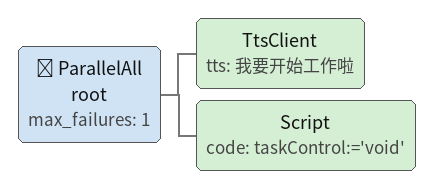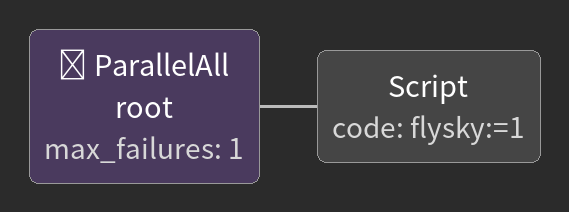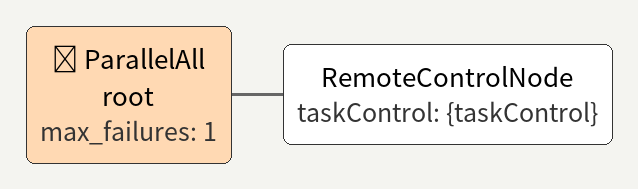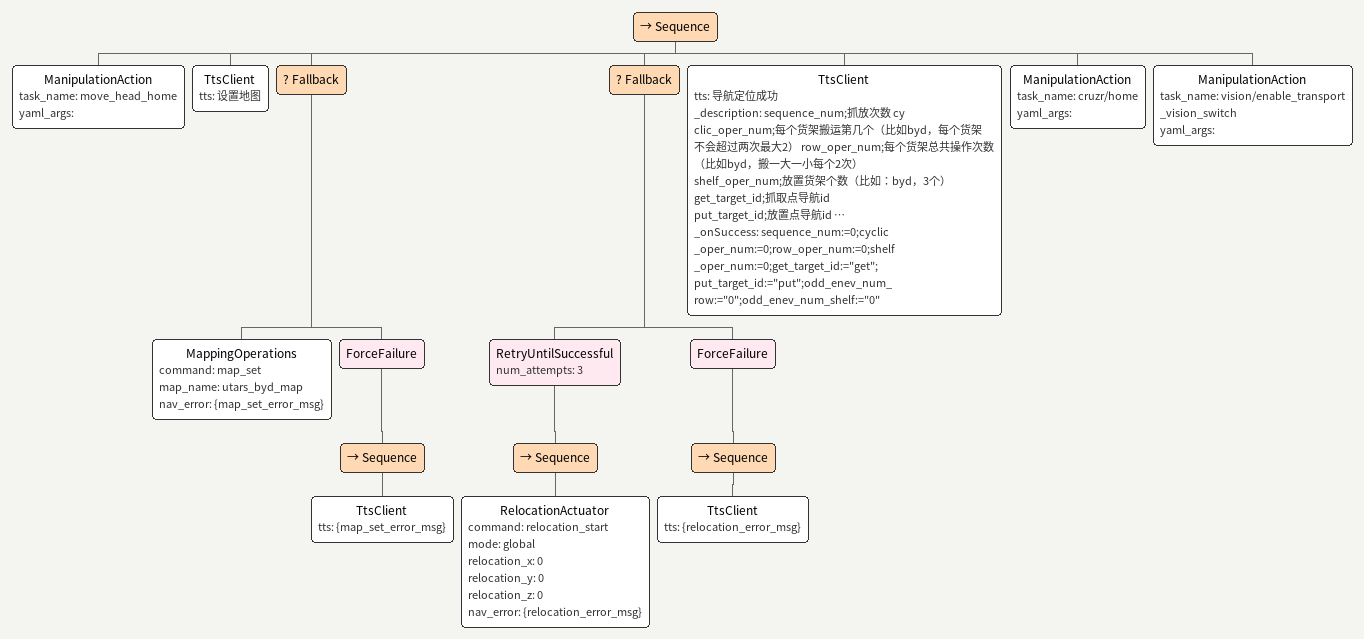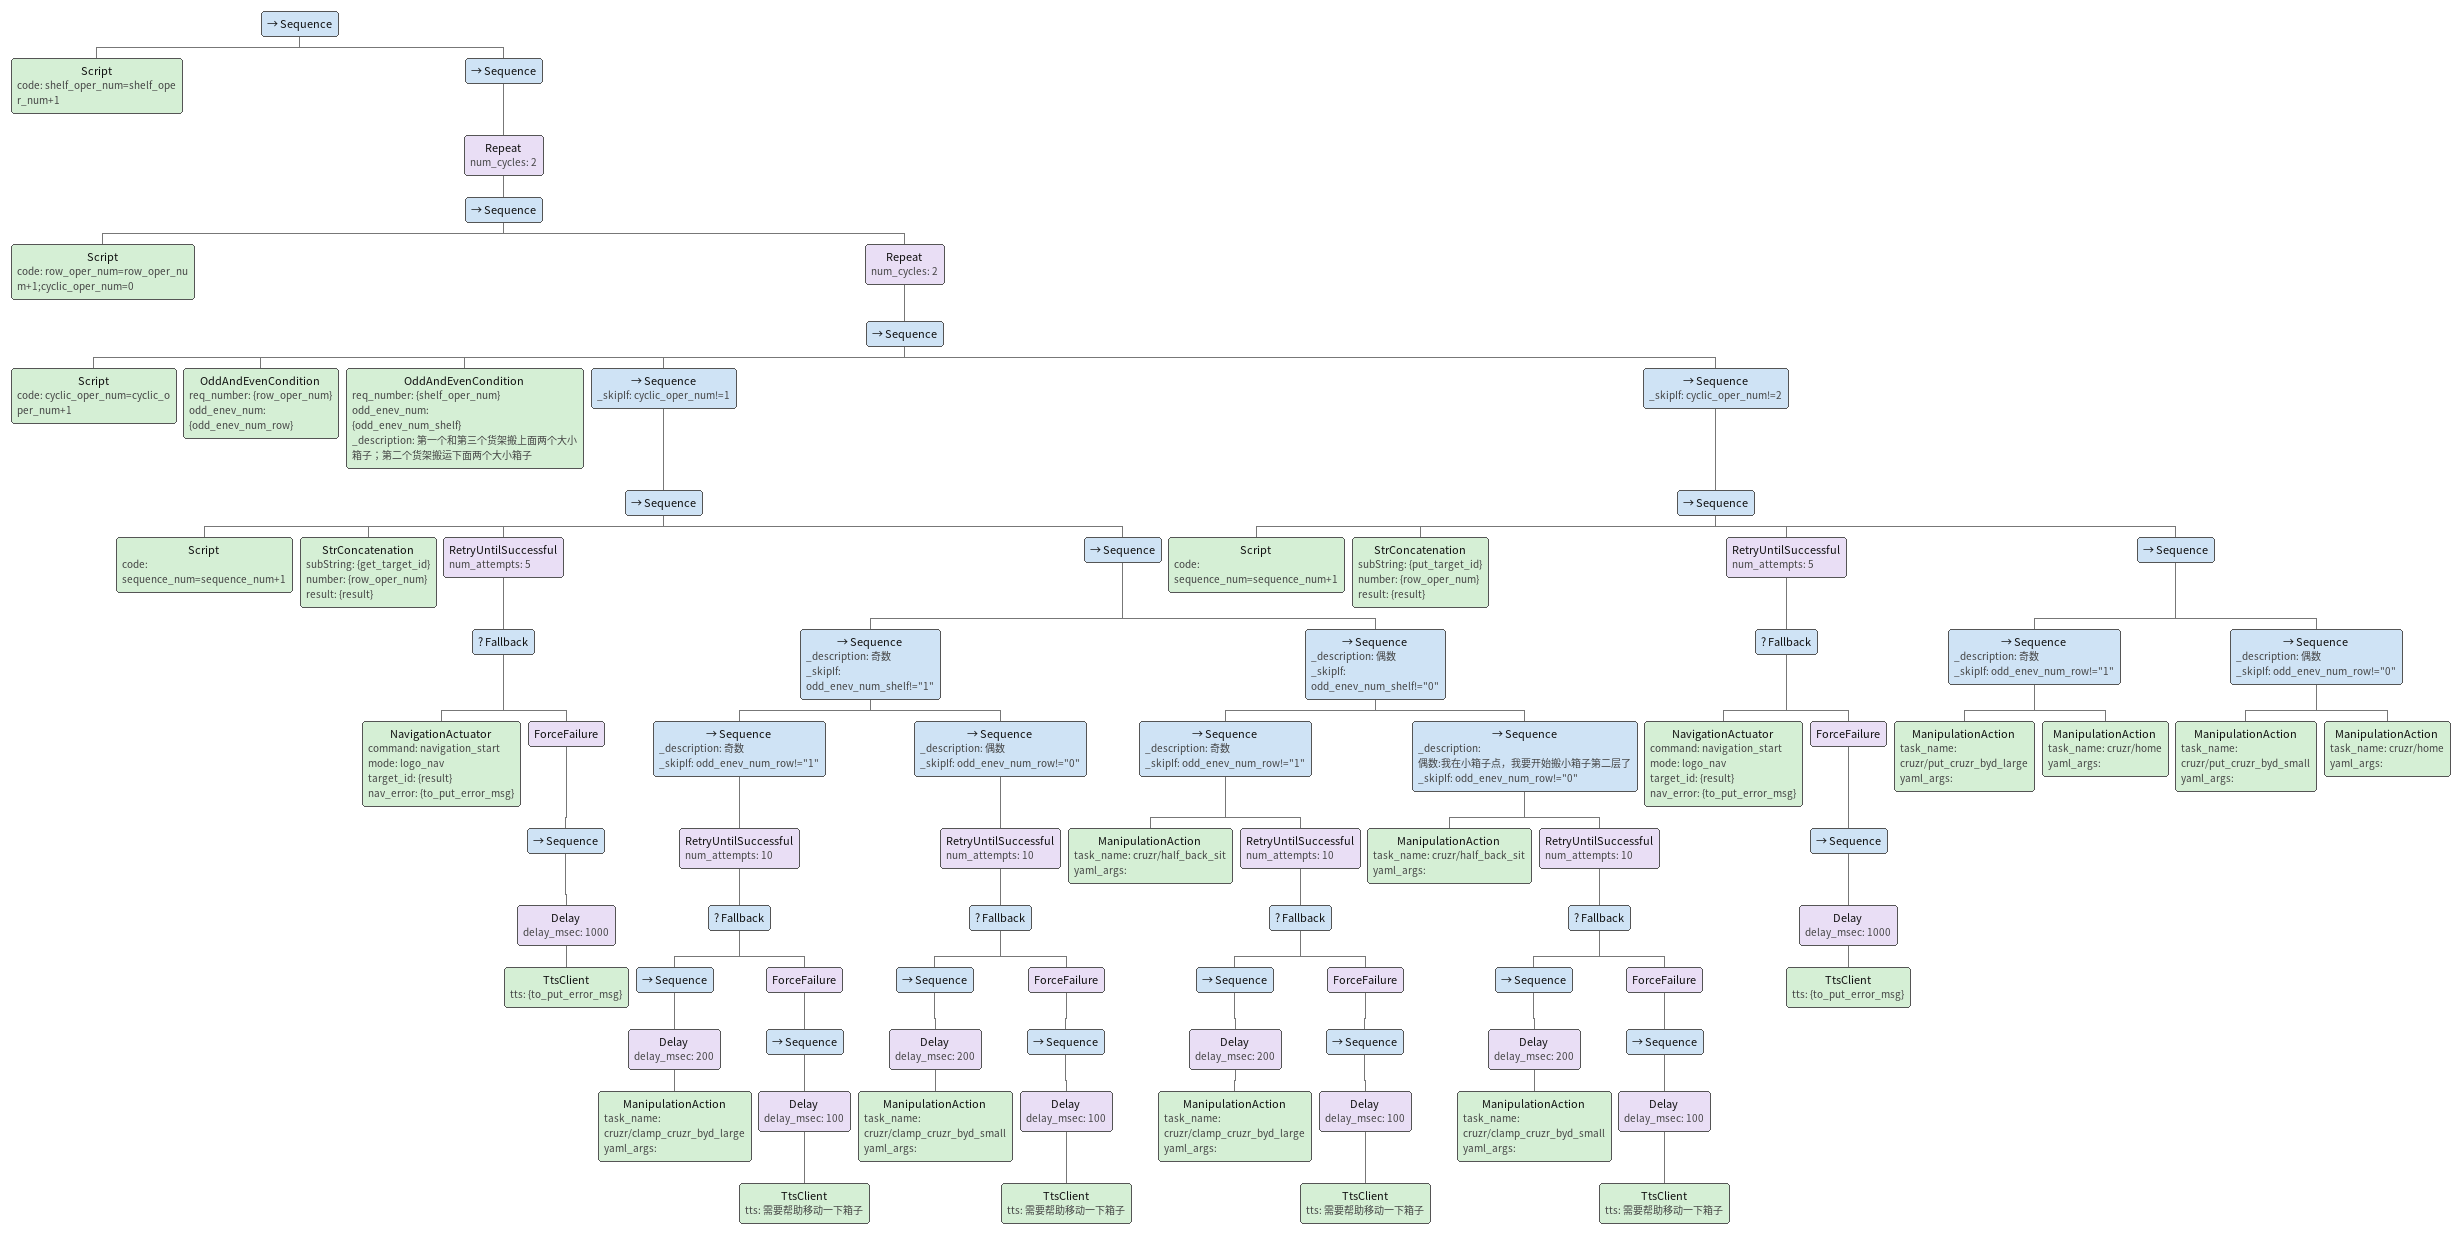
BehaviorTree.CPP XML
<ParallelAll name="root" max_failures="1">
  <TtsClient tts="我要开始工作啦"/>
  <Script code=" taskControl:='void'"/>
</ParallelAll>

<ParallelAll name="root" max_failures="1">
  <Script code=" flysky:=1"/>
</ParallelAll>

<ParallelAll name="root" max_failures="1">
  <RemoteControlNode taskControl="{taskControl}"/>
</ParallelAll>

<Sequence>
            <ManipulationAction task_name="move_head_home" yaml_args=""/>
            <TtsClient tts="设置地图"/>
            <Fallback>
              <MappingOperations command="map_set" map_name="utars_byd_map" nav_error="{map_set_error_msg}"/>
              <ForceFailure>
                <Sequence>
                  <TtsClient tts="{map_set_error_msg}"/>
                </Sequence>
              </ForceFailure>
            </Fallback>
            <Fallback>
              <RetryUntilSuccessful num_attempts="3">
                <Sequence>
                  <RelocationActuator command="relocation_start" mode="global" relocation_x="0" relocation_y="0" relocation_z="0" nav_error="{relocation_error_msg}"/>
                </Sequence>
              </RetryUntilSuccessful>
              <ForceFailure>
                <Sequence>
                  <TtsClient tts="{relocation_error_msg}"/>
                </Sequence>
              </ForceFailure>
            </Fallback>
            <TtsClient tts="导航定位成功" _description="sequence_num;抓放次数
cyclic_oper_num;每个货架搬运第几个（比如byd，每个货架不会超过两次最大2）
row_oper_num;每个货架总共操作次数（比如byd，搬一大一小每个2次）
shelf_oper_num;放置货架个数（比如：byd，3个）
get_target_id;抓取点导航id
put_target_id;放置点导航id
odd_enev_num_row;每行的奇偶判断
odd_enev_num_shelf;每列/货架的奇偶判断" _onSuccess="sequence_num:=0;cyclic_oper_num:=0;row_oper_num:=0;shelf_oper_num:=0;get_target_id:=&quot;get&quot;;put_target_id:=&quot;put&quot;;odd_enev_num_row:=&quot;0&quot;;odd_enev_num_shelf:=&quot;0&quot;"/>
            <ManipulationAction task_name="cruzr/home" yaml_args=""/>
            <ManipulationAction task_name="vision/enable_transport_vision_switch" yaml_args=""/>
          </Sequence>

<Sequence>
  <Script code="shelf_oper_num=shelf_oper_num+1"/>
  <Sequence>
    <Repeat num_cycles="2">
      <Sequence>
        <Script code="row_oper_num=row_oper_num+1;cyclic_oper_num=0"/>
        <Repeat num_cycles="2">
          <Sequence>
            <Script code="cyclic_oper_num=cyclic_oper_num+1"/>
            <OddAndEvenCondition req_number="{row_oper_num}" odd_enev_num="{odd_enev_num_row}"/>
            <OddAndEvenCondition req_number="{shelf_oper_num}" odd_enev_num="{odd_enev_num_shelf}" _description="第一个和第三个货架搬上面两个大小箱子；第二个货架搬运下面两个大小箱子"/>
            <Sequence _skipIf="cyclic_oper_num!=1">
              <Sequence>
                <Script code="sequence_num=sequence_num+1"/>
                <StrConcatenation subString="{get_target_id}" number="{row_oper_num}" result="{result}"/>
                <RetryUntilSuccessful num_attempts="5">
                  <Fallback>
                    <NavigationActuator command="navigation_start" mode="logo_nav" target_id="{result}" nav_error="{to_put_error_msg}"/>
                    <ForceFailure>
                      <Sequence>
                        <Delay delay_msec="1000">
                          <TtsClient tts="{to_put_error_msg}"/>
                        </Delay>
                      </Sequence>
                    </ForceFailure>
                  </Fallback>
                </RetryUntilSuccessful>
                <Sequence>
                  <Sequence _description="奇数" _skipIf="odd_enev_num_shelf!=&quot;1&quot;">
                    <Sequence _description="奇数" _skipIf="odd_enev_num_row!=&quot;1&quot;">
                      <RetryUntilSuccessful num_attempts="10">
                        <Fallback>
                          <Sequence>
                            <Delay delay_msec="200">
                              <ManipulationAction task_name="cruzr/clamp_cruzr_byd_large" yaml_args=""/>
                            </Delay>
                          </Sequence>
                          <ForceFailure>
                            <Sequence>
                              <Delay delay_msec="100">
                                <TtsClient tts="需要帮助移动一下箱子"/>
                              </Delay>
                            </Sequence>
                          </ForceFailure>
                        </Fallback>
                      </RetryUntilSuccessful>
                    </Sequence>
                    <Sequence _description="偶数" _skipIf="odd_enev_num_row!=&quot;0&quot;">
                      <RetryUntilSuccessful num_attempts="10">
                        <Fallback>
                          <Sequence>
                            <Delay delay_msec="200">
                              <ManipulationAction task_name="cruzr/clamp_cruzr_byd_small" yaml_args=""/>
                            </Delay>
                          </Sequence>
                          <ForceFailure>
                            <Sequence>
                              <Delay delay_msec="100">
                                <TtsClient tts="需要帮助移动一下箱子"/>
                              </Delay>
                            </Sequence>
                          </ForceFailure>
                        </Fallback>
                      </RetryUntilSuccessful>
                    </Sequence>
                  </Sequence>
                  <Sequence _description="偶数" _skipIf="odd_enev_num_shelf!=&quot;0&quot;">
                    <Sequence _description="奇数" _skipIf="odd_enev_num_row!=&quot;1&quot;">
                      <ManipulationAction task_name="cruzr/half_back_sit" yaml_args=""/>
                      <RetryUntilSuccessful num_attempts="10">
                        <Fallback>
                          <Sequence>
                            <Delay delay_msec="200">
                              <ManipulationAction task_name="cruzr/clamp_cruzr_byd_large" yaml_args=""/>
                            </Delay>
                          </Sequence>
                          <ForceFailure>
                            <Sequence>
                              <Delay delay_msec="100">
                                <TtsClient tts="需要帮助移动一下箱子"/>
                              </Delay>
                            </Sequence>
                          </ForceFailure>
                        </Fallback>
                      </RetryUntilSuccessful>
                    </Sequence>
                    <Sequence _description="偶数:我在小箱子点，我要开始搬小箱子第二层了" _skipIf="odd_enev_num_row!=&quot;0&quot;">
                      <ManipulationAction task_name="cruzr/half_back_sit" yaml_args=""/>
                      <RetryUntilSuccessful num_attempts="10">
                        <Fallback>
                          <Sequence>
                            <Delay delay_msec="200">
                              <ManipulationAction task_name="cruzr/clamp_cruzr_byd_small" yaml_args=""/>
                            </Delay>
                          </Sequence>
                          <ForceFailure>
                            <Sequence>
                              <Delay delay_msec="100">
                                <TtsClient tts="需要帮助移动一下箱子"/>
                              </Delay>
                            </Sequence>
                          </ForceFailure>
                        </Fallback>
                      </RetryUntilSuccessful>
                    </Sequence>
                  </Sequence>
                </Sequence>
              </Sequence>
            </Sequence>
            <Sequence _skipIf="cyclic_oper_num!=2">
              <Sequence>
                <Script code="sequence_num=sequence_num+1"/>
                <StrConcatenation subString="{put_target_id}" number="{row_oper_num}" result="{result}"/>
                <RetryUntilSuccessful num_attempts="5">
                  <Fallback>
                    <NavigationActuator command="navigation_start" mode="logo_nav" target_id="{result}" nav_error="{to_put_error_msg}"/>
                    <ForceFailure>
                      <Sequence>
                        <Delay delay_msec="1000">
                          <TtsClient tts="{to_put_error_msg}"/>
                        </Delay>
                      </Sequence>
                    </ForceFailure>
                  </Fallback>
                </RetryUntilSuccessful>
                <Sequence>
                  <Sequence _description="奇数" _skipIf="odd_enev_num_row!=&quot;1&quot;">
                    <ManipulationAction task_name="cruzr/put_cruzr_byd_large" yaml_args=""/>
                    <ManipulationAction task_name="cruzr/home" yaml_args=""/>
                  </Sequence>
                  <Sequence _description="偶数" _skipIf="odd_enev_num_row!=&quot;0&quot;">
                    <ManipulationAction task_name="cruzr/put_cruzr_byd_small" yaml_args=""/>
                    <ManipulationAction task_name="cruzr/home" yaml_args=""/>
                  </Sequence>
                </Sequence>
              </Sequence>
            </Sequence>
          </Sequence>
        </Repeat>
      </Sequence>
    </Repeat>
  </Sequence>
</Sequence>
